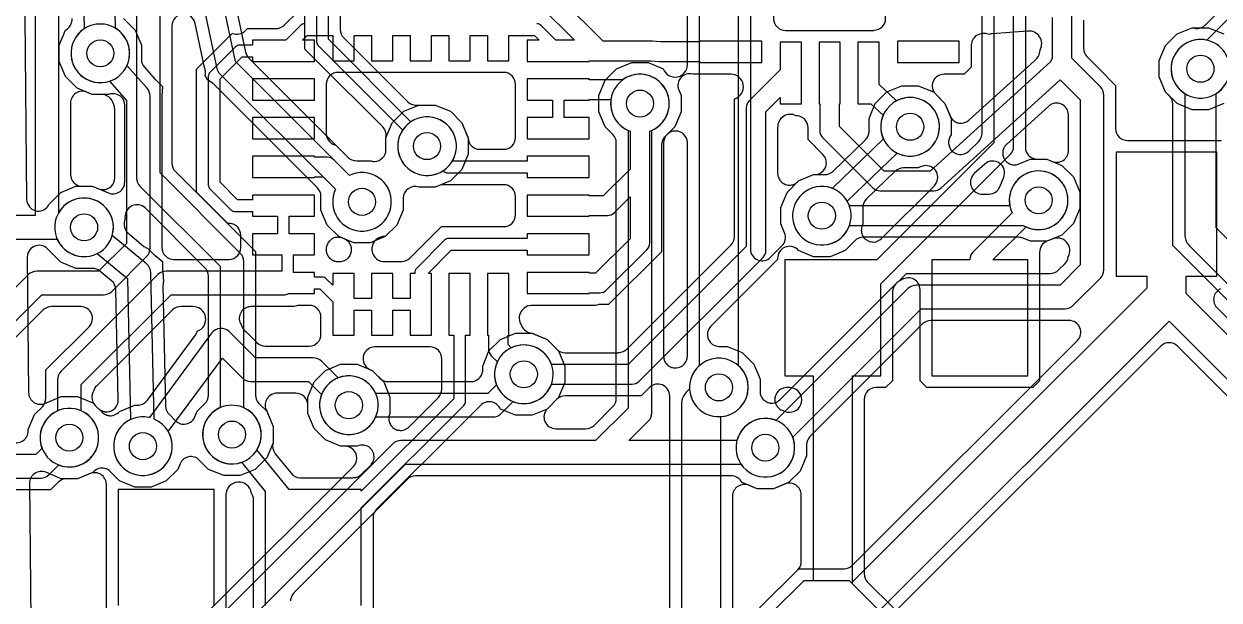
# Model space of a CAD drawing. Header units: millimetres. Extents: x 0 to 56, y 0 to 100.
# Drawn here: x 21.84 to 37.28, y 56.18 to 63.63 of the extents above; entities that cross this region are included whole.
import ezdxf

# ---------------------------------------------------------------- set-up
doc = ezdxf.new("R2010")
doc.units = ezdxf.units.MM

msp = doc.modelspace()

# ---------------------------------------------------------------- linework, layer by layer
at = {"layer": '16_copper'}
for points in [[(24.205, 56.016), (26.098, 57.909, 0.631678), (26.006, 58.169), (25.99, 58.169), (25.934, 58.169), (25.739, 58.25), (25.59, 58.399), (25.509, 58.594), (25.509, 58.806), (25.59, 59.001), (25.739, 59.15), (25.934, 59.231), (26.146, 59.231), (26.341, 59.15), (26.441, 59.049, 0.198916), (26.549, 59.005), (27.617, 59.005, 0.384459), (27.769, 59.142), (27.769, 59.157), (27.769, 59.206), (27.85, 59.401), (27.999, 59.55), (28.194, 59.631), (28.406, 59.631), (28.601, 59.55), (28.75, 59.401), (28.831, 59.206), (28.831, 58.994), (28.75, 58.799), (28.605, 58.655, 0.668184), (28.713, 58.395), (29.101, 58.395, 0.198912), (29.208, 58.439), (29.451, 58.682, 0.198912), (29.495, 58.789), (29.495, 62.091, 0.198912), (29.451, 62.199), (29.35, 62.299), (29.269, 62.494), (29.269, 62.706), (29.35, 62.901), (29.499, 63.05), (29.694, 63.131), (29.906, 63.131), (30.101, 63.05, 0.847585), (30.414, 63.105), (30.414, 68.878, 0.18025)], [(30.566, 68.71), (30.566, 59.211), (30.535, 59.18), (30.505, 59.141), (30.48, 59.098), (30.461, 59.052), (30.448, 59.004), (30.442, 58.955), (30.442, 58.905), (30.448, 58.856), (30.461, 58.808), (30.48, 58.762), (30.505, 58.719), (30.535, 58.68), (30.57, 58.645), (30.609, 58.615), (30.652, 58.59), (30.698, 58.571), (30.746, 58.558), (30.795, 58.552), (30.845, 58.552), (30.894, 58.558, 0.616556), (31.074, 59.211), (31.074, 68.511, 0.986362)], [(31.226, 68.303), (31.226, 60.72, 0.668179), (31.487, 60.612), (31.635, 60.761, 0.303355), (31.668, 60.927), (31.619, 61.044), (31.619, 61.256), (31.7, 61.451), (31.849, 61.6), (32.044, 61.681), (32.184, 61.681, 0.194277), (32.29, 61.723), (32.713, 62.131, 0.203556), (32.759, 62.241), (32.759, 62.406), (32.84, 62.601), (32.989, 62.75), (33.184, 62.831), (33.396, 62.831), (33.591, 62.75), (33.74, 62.601), (33.821, 62.406), (33.821, 62.194, 0.947138), (34.052, 61.987), (34.176, 62.111, 0.198912), (34.221, 62.219), (34.221, 64.816, 0.198912)], [(25.624, 65.829), (25.624, 63.4, 0.198912), (25.646, 63.346), (26.734, 62.259), (26.71, 62.218), (26.691, 62.172), (26.678, 62.124), (26.672, 62.075), (26.672, 62.025), (26.678, 61.976), (26.691, 61.928), (26.71, 61.882), (26.735, 61.839), (26.765, 61.8), (26.8, 61.765), (26.839, 61.735), (26.882, 61.71), (26.928, 61.691), (26.976, 61.678), (27.025, 61.672), (27.075, 61.672), (27.124, 61.678, 1), (26.976, 62.422), (26.928, 62.409, 0.063998), (26.841, 62.366), (25.776, 63.432), (25.776, 65.829, 0.996924)], [(22.577, 65.586), (22.62, 63.565), (22.619, 63.565), (22.58, 63.535), (22.545, 63.5), (22.515, 63.461), (22.49, 63.418), (22.471, 63.372), (22.458, 63.324), (22.452, 63.275), (22.452, 63.225), (22.458, 63.176), (22.471, 63.128), (22.49, 63.082), (22.515, 63.039), (22.545, 63), (22.58, 62.965), (22.619, 62.935), (22.662, 62.91), (22.708, 62.891), (22.756, 62.878), (22.805, 62.872), (22.855, 62.872), (22.904, 62.878, 0.683973), (23.026, 63.573), (22.985, 65.508)], [(34.779, 64.816), (34.779, 62.033, 0.414214), (34.932, 61.881), (35.056, 61.881), (35.251, 61.8), (35.4, 61.651), (35.481, 61.456), (35.481, 61.244), (35.4, 61.049), (35.251, 60.9), (35.056, 60.82, 0.303346), (34.962, 60.679), (34.962, 59.017), (34.873, 58.928), (33.507, 58.928), (33.418, 59.017), (33.418, 60.195, 0.592639), (33.183, 60.322), (33.172, 60.315, 0.344125), (33.062, 60.144), (33.062, 59.017), (32.973, 58.928), (32.849, 58.928, 0.414214), (32.696, 58.775), (32.696, 56.518, 0.198912), (32.741, 56.41), (33.074, 56.078)], [(23.298, 64.4), (23.298, 61.64, 0.198912), (23.342, 61.532), (24.378, 60.497), (24.378, 58.666), (24.362, 58.66), (24.319, 58.635), (24.28, 58.605), (24.245, 58.57), (24.215, 58.531), (24.19, 58.488), (24.171, 58.442), (24.158, 58.394), (24.152, 58.345), (24.152, 58.295), (24.158, 58.246), (24.171, 58.198), (24.19, 58.152), (24.215, 58.109), (24.245, 58.07), (24.28, 58.035), (24.319, 58.005), (24.362, 57.98), (24.408, 57.961), (24.456, 57.948), (24.505, 57.942), (24.555, 57.942), (24.604, 57.948, 0.733182), (24.682, 58.666), (24.682, 60.56, 0.198912), (24.638, 60.668), (23.602, 61.703), (23.602, 64.353)], [(21.85, 64.195), (21.878, 61.361, 0.157341), (21.916, 61.263), (21.927, 61.251, 0.153803), (22.009, 61.211), (22.025, 61.211), (22.04, 61.21), (22.04, 61.21, 0.250918), (22.17, 61.3), (22.319, 61.45), (22.514, 61.531), (22.726, 61.531), (22.934, 61.444, 0.534512), (23.145, 61.585), (23.145, 62.578, 0.215216), (23.094, 62.692), (23.083, 62.7, 0.234145), (22.936, 62.719), (22.724, 62.719), (22.529, 62.8), (22.38, 62.949), (22.299, 63.144), (22.299, 63.356), (22.38, 63.551, 0.298764), (22.465, 63.701)], [(24.594, 63.796), (24.707, 63.263, 0.145161), (24.748, 63.187), (26.03, 61.905, 0.198912), (26.138, 61.861), (26.317, 61.861), (26.326, 61.858), (26.338, 61.855), (26.341, 61.854), (26.344, 61.854), (26.356, 61.853), (26.369, 61.852), (26.372, 61.852, 0.405103), (26.519, 62.004), (26.519, 62.166, 0.236189), (26.477, 62.3), (25.65, 63.127), (25.65, 63.127), (25.471, 63.305), (25.471, 64.163, 0.534512)], [(25.929, 64.023), (25.929, 63.558, 0.198912), (25.973, 63.45), (26.8, 62.623, 0.232271), (26.931, 62.581), (27.156, 62.581), (27.351, 62.5), (27.5, 62.351), (27.581, 62.156), (27.581, 61.944), (27.5, 61.749), (27.351, 61.6), (27.156, 61.519), (26.943, 61.519, 0.516294), (26.741, 61.376), (26.741, 61.224), (26.66, 61.029), (26.511, 60.88), (26.316, 60.799), (26.104, 60.799), (25.909, 60.88), (25.76, 61.029), (25.679, 61.224), (25.679, 61.402, 0.198912), (25.635, 61.51), (24.294, 62.85, 0.052243), (24.27, 62.87), (24.21, 62.91), (24.207, 62.916), (24.204, 62.926, 0.04281), (24.189, 62.953), (24.185, 62.957, 0.168735), (24.177, 63.066), (24.056, 63.637, 0.900702), (23.755, 63.606), (23.755, 61.829, 0.198912), (23.799, 61.722), (24.835, 60.686), (24.835, 58.829, 0.198912), (24.879, 58.721), (24.98, 58.621), (25.061, 58.426), (25.061, 58.214), (24.98, 58.019), (24.831, 57.87), (24.636, 57.789), (24.424, 57.789), (24.229, 57.87), (24.108, 57.991, 0.534521), (23.86, 57.942), (23.83, 57.869), (23.681, 57.72), (23.486, 57.639), (23.274, 57.639), (23.079, 57.72), (22.958, 57.842, 0.272189), (22.808, 57.881), (22.797, 57.876, 0.12023), (22.731, 57.83), (22.536, 57.749), (22.324, 57.749), (22.125, 57.832, 0.537687), (21.915, 57.69), (21.954, 53.682, 0.19635)], [(24.16, 63.885), (24.336, 63.054, 0.145164), (24.37, 62.99), (25.868, 61.492), (25.851, 61.452), (25.838, 61.404), (25.832, 61.355), (25.832, 61.305), (25.838, 61.256), (25.851, 61.208), (25.87, 61.162), (25.895, 61.119), (25.925, 61.08), (25.96, 61.045), (25.999, 61.015), (26.042, 60.99), (26.088, 60.971), (26.136, 60.958), (26.185, 60.952), (26.235, 60.952), (26.284, 60.958, 1), (26.136, 61.702), (26.088, 61.689), (26.048, 61.672), (24.576, 63.143), (24.408, 63.938, 0.95457)], [(39.43, 58.017), (36.937, 60.51), (36.937, 60.51), (36.684, 60.763), (36.684, 62.592, 0.198912), (36.64, 62.7), (36.59, 62.749), (36.509, 62.944), (36.509, 63.156), (36.59, 63.351), (36.739, 63.5), (36.934, 63.581), (37.146, 63.581), (37.341, 63.5)], [(39.974, 58.264), (37.243, 60.994), (37.243, 62.731, 0.947182), (36.872, 63.39), (36.829, 63.365, 0.541741), (36.837, 62.731), (36.837, 60.91, 0.198912), (36.896, 60.766), (39.627, 58.036)], [(24.662, 55.827), (26.773, 57.938), (31.106, 57.938), (31.135, 57.9, 1), (31.705, 58.4), (31.67, 58.435, 0.560659), (31.053, 58.242), (29.658, 58.242), (29.908, 58.492, 0.198912), (29.952, 58.6), (29.952, 62.254, 0.957229), (29.678, 62.959), (29.632, 62.94, 0.637026), (29.648, 62.254), (29.648, 58.663), (29.227, 58.242), (26.71, 58.242, 0.198912), (26.602, 58.198), (24.402, 55.998, 0.198912)], [(31.346, 56.078), (31.839, 56.57, 0.198912), (31.884, 56.678), (31.884, 57.54, 0.534512), (31.673, 57.68), (31.526, 57.619), (31.314, 57.619), (31.119, 57.7, 0.294042), (30.971, 57.785), (26.899, 57.785, 0.198912), (26.792, 57.741), (25.332, 56.28, 0.159304), (25.288, 56.183), (25.287, 56.169, 0.15633)]]:
    msp.add_lwpolyline(points, format="xyb", dxfattribs=at)
for points in [[(32.921, 55.425), (32.921, 56.015), (32.544, 56.392), (32.544, 59.08), (32.91, 59.08), (32.91, 60.27), (34.59, 61.95, 0.198912), (34.627, 62.04), (34.627, 64.993, 0.992651), (34.378, 65.709), (34.332, 65.69, 0.662859), (34.373, 64.993), (34.373, 62.093), (32.86, 60.58), (31.67, 60.58), (31.67, 59.08), (32.036, 59.08), (32.036, 56.431), (31.915, 56.431), (31.499, 56.015), (31.499, 55.425), (31.915, 55.009), (32.505, 55.009)], [(32.224, 60.778, 0.513938), (32.477, 61.339), (33.121, 61.961, 0.938171), (33.501, 62.615), (33.458, 62.64, 0.704224), (32.945, 62.144), (32.283, 61.504), (32.272, 61.509), (32.224, 61.522), (32.175, 61.528), (32.125, 61.528), (32.076, 61.522), (32.028, 61.509), (31.982, 61.49), (31.939, 61.465), (31.9, 61.435), (31.865, 61.4), (31.835, 61.361), (31.81, 61.318), (31.791, 61.272), (31.778, 61.224), (31.772, 61.175), (31.772, 61.125), (31.778, 61.076), (31.791, 61.028), (31.81, 60.982), (31.835, 60.939), (31.865, 60.9), (31.9, 60.865), (31.939, 60.835), (31.982, 60.81), (32.028, 60.791), (32.076, 60.778), (32.125, 60.772), (32.175, 60.772)], [(30.267, 59.181, 0.403416), (30.414, 59.337), (30.414, 62.095, 0.987277), (30.105, 62.091), (30.105, 59.333), (30.105, 59.331), (30.105, 59.329), (30.107, 59.316), (30.108, 59.302), (30.108, 59.301), (30.109, 59.299), (30.113, 59.286), (30.117, 59.273), (30.118, 59.271), (30.119, 59.269), (30.126, 59.258), (30.132, 59.246), (30.133, 59.245), (30.134, 59.243), (30.143, 59.233), (30.152, 59.223), (30.154, 59.221), (30.155, 59.22), (30.166, 59.212), (30.177, 59.204), (30.178, 59.203), (30.18, 59.202), (30.192, 59.196), (30.204, 59.19), (30.206, 59.19), (30.208, 59.189), (30.221, 59.186), (30.234, 59.182), (30.236, 59.182), (30.238, 59.182), (30.251, 59.182), (30.265, 59.181)], [(32.822, 60.81, 0.181115), (32.919, 60.854), (33.603, 61.538, 0.736244), (33.467, 61.795), (33.453, 61.792, 0.088048), (33.396, 61.769), (33.204, 61.769, 0.194277), (33.098, 61.727), (32.727, 61.369, 0.203556), (32.681, 61.259), (32.681, 61.044), (32.671, 61.02), (32.67, 61.019), (32.67, 61.019), (32.666, 61.005), (32.662, 60.991), (32.662, 60.99), (32.661, 60.989), (32.66, 60.975), (32.659, 60.96), (32.659, 60.959), (32.659, 60.958), (32.661, 60.944), (32.663, 60.93), (32.663, 60.929), (32.663, 60.928), (32.668, 60.914), (32.672, 60.9), (32.673, 60.899), (32.673, 60.899), (32.68, 60.886), (32.687, 60.874), (32.688, 60.873), (32.689, 60.872), (32.698, 60.861), (32.708, 60.85), (32.709, 60.85), (32.709, 60.849), (32.721, 60.841), (32.732, 60.832), (32.733, 60.831), (32.734, 60.831), (32.747, 60.825), (32.76, 60.819), (32.761, 60.818), (32.762, 60.818), (32.776, 60.815), (32.79, 60.811), (32.791, 60.811), (32.792, 60.811), (32.806, 60.811), (32.821, 60.81)], [(34.81, 60.58), (34.36, 60.58), (34.788, 61.008, 0.992652), (35.118, 61.69), (35.072, 61.709, 0.662856), (34.608, 61.188), (34.1, 60.68, 0.219417), (34.063, 60.58), (33.57, 60.58), (33.57, 59.08), (34.81, 59.08)], [(23.454, 57.798, 0.741755), (23.525, 58.519), (23.482, 60.413, 0.217099), (23.427, 60.527), (22.984, 60.896, 0.975995), (22.261, 61.122), (22.248, 61.074, 0.623691), (22.789, 60.661), (23.179, 60.337), (23.22, 58.513), (23.212, 58.51), (23.169, 58.485), (23.13, 58.455), (23.095, 58.42), (23.065, 58.381), (23.04, 58.338), (23.021, 58.292), (23.008, 58.244), (23.002, 58.195), (23.002, 58.145), (23.008, 58.096), (23.021, 58.048), (23.04, 58.002), (23.065, 57.959), (23.095, 57.92), (23.13, 57.885), (23.169, 57.855), (23.212, 57.83), (23.258, 57.811), (23.306, 57.798), (23.355, 57.792), (23.405, 57.792)], [(23.916, 58.455, 0.291447), (24.05, 58.548), (24.08, 58.621), (24.181, 58.721, 0.198912), (24.225, 58.829), (24.225, 60.371, 0.198912), (24.181, 60.478), (23.408, 61.251, 0.662948), (23.148, 61.13), (23.151, 61.116, 0.367557), (23.206, 60.91), (23.393, 60.754, 0.078387), (23.438, 60.729), (23.529, 60.641, 0.017444), (23.537, 60.634), (23.632, 60.556), (23.634, 60.433, 0.017438), (23.635, 60.422), (23.647, 60.297, 0.085397), (23.639, 60.246), (23.673, 58.687, 0.193116), (23.718, 58.582), (23.802, 58.499), (23.804, 58.497), (23.806, 58.495), (23.816, 58.487), (23.826, 58.479), (23.828, 58.478), (23.83, 58.476), (23.842, 58.471), (23.853, 58.465), (23.856, 58.464), (23.858, 58.463), (23.87, 58.46), (23.882, 58.456), (23.885, 58.456), (23.888, 58.456), (23.901, 58.455), (23.913, 58.454)], [(22.917, 58.615, 0.40653), (23.062, 58.77), (23.03, 60.195, 0.217099), (22.975, 60.309), (22.824, 60.434, 0.175097), (22.727, 60.469), (22.514, 60.469), (22.319, 60.55), (22.165, 60.705, 0.708741), (21.886, 60.619), (21.903, 58.863, 0.531346), (22.114, 58.723), (22.324, 58.811), (22.536, 58.811), (22.731, 58.73), (22.802, 58.659), (22.804, 58.656), (22.807, 58.654), (22.816, 58.647), (22.825, 58.639), (22.829, 58.638), (22.832, 58.635), (22.842, 58.63), (22.853, 58.625), (22.856, 58.624), (22.86, 58.622), (22.871, 58.62), (22.882, 58.617), (22.886, 58.616), (22.89, 58.615), (22.901, 58.615), (22.913, 58.614)], [(26.114, 58.328, 0.244665), (26.386, 58.548), (27.9, 58.548, 0.198912), (28.008, 58.592), (28.163, 58.747, 0.957233), (28.468, 59.44), (28.422, 59.459, 0.637025), (27.947, 58.963), (27.837, 58.852), (26.386, 58.852), (26.38, 58.868), (26.355, 58.911), (26.325, 58.95), (26.29, 58.985), (26.251, 59.015), (26.208, 59.04), (26.162, 59.059), (26.114, 59.072), (26.065, 59.078), (26.015, 59.078), (25.966, 59.072), (25.918, 59.059), (25.872, 59.04), (25.829, 59.015), (25.79, 58.985), (25.755, 58.95), (25.725, 58.911), (25.7, 58.868), (25.681, 58.822), (25.668, 58.774), (25.662, 58.725), (25.662, 58.675), (25.668, 58.626), (25.681, 58.578), (25.7, 58.532), (25.725, 58.489), (25.755, 58.45), (25.79, 58.415), (25.829, 58.385), (25.872, 58.36), (25.918, 58.341), (25.966, 58.328), (26.015, 58.322), (26.065, 58.322)], [(31.736, 58.608, 0.985874), (31.731, 58.928), (31.695, 58.928, 0.160746), (31.596, 58.89), (31.585, 58.88, 0.317052), (31.559, 58.706), (31.567, 58.694, 0.067243), (31.597, 58.658), (31.609, 58.65), (31.621, 58.642), (31.622, 58.642), (31.623, 58.641), (31.637, 58.634), (31.673, 58.62), (31.676, 58.619), (31.678, 58.617), (31.69, 58.614), (31.702, 58.611), (31.705, 58.61), (31.708, 58.61), (31.721, 58.609), (31.733, 58.608)]]:
    msp.add_lwpolyline(points, format="xyb", close=True, dxfattribs=at)
msp.add_lwpolyline([(22.504, 57.908), (22.552, 57.921), (22.598, 57.94), (22.641, 57.965), (22.68, 57.995), (22.715, 58.03), (22.745, 58.069), (22.77, 58.112), (22.789, 58.158), (22.802, 58.206), (22.808, 58.255), (22.808, 58.305), (22.802, 58.354), (22.789, 58.402), (22.77, 58.448), (22.745, 58.491), (22.715, 58.53), (22.68, 58.565), (22.641, 58.595), (22.598, 58.62), (22.552, 58.639), (22.504, 58.652), (22.455, 58.658), (22.405, 58.658), (22.356, 58.652), (22.308, 58.639), (22.262, 58.62), (22.219, 58.595), (22.18, 58.565), (22.145, 58.53), (22.115, 58.491), (22.09, 58.448), (22.071, 58.402), (22.058, 58.354), (22.052, 58.305), (22.052, 58.255), (22.058, 58.206), (22.071, 58.158), (22.09, 58.112), (22.115, 58.069), (22.145, 58.03), (22.18, 57.995), (22.219, 57.965), (22.262, 57.94), (22.308, 57.921), (22.356, 57.908), (22.405, 57.902), (22.455, 57.902)], close=True, dxfattribs=at)
at = {"layer": '1_copper'}
for points in [[(22.28, 60.832, 1), (22.96, 61.168), (22.935, 61.211, 0.555854), (22.292, 61.189), (22.292, 68.68, 0.384459), (22.156, 68.832), (22.14, 68.832), (22.123, 68.832), (21.843, 69.113, 0.957233), (21.15, 69.418), (21.131, 69.372, 0.637025), (21.627, 68.897), (21.952, 68.572, 0.07256), (21.988, 68.546), (21.988, 61.152), (20.54, 61.152, 0.152551), (20.453, 61.125), (19.178, 60.242, 0.980987), (18.769, 59.605), (18.812, 59.58, 0.620194), (19.352, 59.992), (20.588, 60.848), (22.274, 60.848)], [(32.824, 63.548, 0.406906), (32.973, 63.7), (32.973, 64.364, 0.414214), (32.82, 64.516), (32.688, 64.516, 0.198912), (32.581, 64.471), (32.125, 64.016), (31.68, 64.016, 0.414214), (31.527, 63.864), (31.527, 63.7, 0.414214), (31.68, 63.547), (32.82, 63.547)], [(33.952, 62.347, 0.178196), (34.049, 62.386), (34.895, 63.155, 0.240236), (34.968, 63.288), (34.969, 63.294, 0.610041), (34.807, 63.537), (34.351, 63.503, 0.047248), (34.32, 63.498), (34.307, 63.493, 0.557847), (34.077, 63.338), (34.077, 63.069), (33.988, 62.98), (33.728, 62.98, 0.668184), (33.62, 62.72), (33.74, 62.601), (33.806, 62.441), (33.813, 62.428), (33.82, 62.415), (33.82, 62.414), (33.821, 62.413), (33.83, 62.402), (33.839, 62.391), (33.84, 62.39), (33.84, 62.39), (33.852, 62.381), (33.863, 62.371), (33.864, 62.371), (33.865, 62.371), (33.878, 62.364), (33.891, 62.357), (33.891, 62.357), (33.892, 62.357), (33.906, 62.353), (33.92, 62.349), (33.921, 62.349), (33.922, 62.349), (33.937, 62.348), (33.951, 62.347)], [(28.374, 58.728, 0.264001), (28.657, 58.973), (29.7, 58.973, 0.198912), (29.79, 59.01), (31.39, 60.61, 0.198912), (31.427, 60.7), (31.427, 62.492), (31.613, 62.678), (31.613, 62.595), (31.888, 62.595), (31.888, 63.395), (31.613, 63.395), (31.613, 63.037), (31.21, 62.635, 0.198912), (31.173, 62.545), (31.173, 60.753), (29.647, 59.227), (28.657, 59.227, 0.444234), (28.138, 59.442), (28.097, 59.483), (28.097, 59.605), (28.108, 59.605), (28.108, 60.405), (27.832, 60.405), (27.832, 59.605), (27.843, 59.605), (27.843, 59.43, 0.198912), (27.88, 59.34), (27.958, 59.262), (27.941, 59.222), (27.928, 59.174), (27.922, 59.125), (27.922, 59.075), (27.928, 59.026), (27.941, 58.978), (27.96, 58.932), (27.985, 58.889), (28.015, 58.85), (28.05, 58.815), (28.089, 58.785), (28.132, 58.76), (28.178, 58.741), (28.226, 58.728), (28.275, 58.722), (28.325, 58.722)], [(33.364, 61.928, 1), (33.216, 62.672), (33.168, 62.659, 0.038632), (33.115, 62.635), (32.888, 62.846), (32.888, 63.395), (32.613, 63.395), (32.613, 62.595), (32.784, 62.595), (32.942, 62.449), (32.931, 62.422), (32.918, 62.374), (32.912, 62.325), (32.912, 62.275), (32.918, 62.226), (32.931, 62.178), (32.95, 62.132), (32.975, 62.089), (33.005, 62.05), (33.04, 62.015), (33.079, 61.985), (33.122, 61.96), (33.168, 61.941), (33.216, 61.928), (33.265, 61.922), (33.315, 61.922)], [(26.372, 61.852, 0.405103), (26.519, 62.004), (26.519, 62.156), (26.6, 62.351), (26.749, 62.5), (26.944, 62.581), (27.156, 62.581), (27.351, 62.5), (27.5, 62.351), (27.581, 62.155, 0.402512), (27.733, 62.009), (28.04, 62.009, 0.414214), (28.193, 62.161), (28.193, 62.85, 0.414214), (28.04, 63.003), (25.9, 63.003, 0.414214), (25.747, 62.85), (25.747, 62.212, 0.23852), (25.81, 62.09), (25.819, 62.082, 0.083358), (25.873, 62.062), (26.03, 61.905, 0.198912), (26.138, 61.861), (26.317, 61.861), (26.326, 61.858), (26.338, 61.855), (26.341, 61.854), (26.344, 61.854), (26.356, 61.853), (26.369, 61.852)], [(29.527, 59.38, 0.189183), (29.629, 59.424), (30.976, 60.771, 0.198912), (31.021, 60.879), (31.021, 62.661, 0.867651), (30.972, 62.98), (30.483, 62.98, 0.626498), (30.301, 62.776), (30.331, 62.706), (30.331, 62.494), (30.25, 62.299), (30.124, 62.174, 0.198912), (30.079, 62.066), (30.079, 60.684), (29.396, 60.001), (29.282, 60.001, 0.086127), (29.228, 59.99), (28.412, 59.99, 0.611879), (28.269, 59.734), (28.272, 59.723, 0.259605), (28.405, 59.631), (28.601, 59.55), (28.726, 59.424, 0.198916), (28.834, 59.379), (29.521, 59.379)], [(29.968, 62.26, 1), (29.632, 62.94), (29.589, 62.915), (29.579, 62.907), (29.145, 62.907), (29.145, 62.918), (28.345, 62.918), (28.345, 62.643), (28.669, 62.643), (28.669, 62.418), (28.345, 62.418), (28.345, 62.143), (29.145, 62.143), (29.145, 62.418), (28.821, 62.418), (28.821, 62.643), (29.145, 62.643), (29.145, 62.653), (29.426, 62.653, 0.356381), (29.673, 62.243), (29.673, 61.753), (29.327, 61.407), (29.145, 61.407), (29.145, 61.418), (28.345, 61.418), (28.345, 61.143), (29.145, 61.143), (29.145, 61.153), (29.38, 61.153, 0.198912), (29.47, 61.19), (29.673, 61.393), (29.673, 60.853), (29.227, 60.407), (29.145, 60.407), (29.145, 60.418), (28.345, 60.418), (28.345, 60.143), (29.145, 60.143), (29.145, 60.153), (29.28, 60.153, 0.198912), (29.37, 60.19), (29.89, 60.71, 0.198912), (29.927, 60.8), (29.927, 62.243)], [(22.868, 61.487, 0.405103), (23.015, 61.639), (23.015, 62.526, 0.101646), (23.003, 62.586), (23.002, 62.587, 0.381272), (22.826, 62.719), (22.724, 62.719), (22.656, 62.748, 0.534512), (22.445, 62.607), (22.445, 61.683, 0.414214), (22.597, 61.531), (22.726, 61.531), (22.804, 61.498), (22.807, 61.497), (22.81, 61.496), (22.822, 61.493), (22.834, 61.489), (22.837, 61.489), (22.84, 61.488), (22.852, 61.487), (22.865, 61.486)], [(34.647, 61.808, 0.084015), (34.696, 61.819), (34.844, 61.881), (35.056, 61.881), (35.124, 61.852, 0.534521), (35.335, 61.993), (35.335, 62.455, 0.651109), (35.08, 62.568), (34.535, 62.073), (34.532, 62.069), (34.529, 62.066), (34.522, 62.058), (34.515, 62.05), (34.512, 62.046), (34.51, 62.042), (34.505, 62.033), (34.499, 62.023), (34.498, 62.019), (34.496, 62.015), (34.493, 62.004), (34.489, 61.994), (34.489, 61.989), (34.488, 61.985), (34.487, 61.974), (34.486, 61.963), (34.486, 61.959), (34.486, 61.954), (34.487, 61.944), (34.488, 61.933), (34.489, 61.928), (34.49, 61.924), (34.494, 61.914), (34.497, 61.903), (34.499, 61.899), (34.5, 61.895), (34.506, 61.885), (34.511, 61.876), (34.514, 61.872), (34.516, 61.868), (34.524, 61.86), (34.53, 61.852), (34.534, 61.849), (34.537, 61.846), (34.546, 61.839), (34.554, 61.833), (34.558, 61.83), (34.562, 61.828), (34.572, 61.823), (34.582, 61.818), (34.586, 61.817), (34.59, 61.815), (34.601, 61.813), (34.611, 61.81), (34.616, 61.81), (34.62, 61.809), (34.631, 61.808), (34.642, 61.808)], [(29.145, 61.918), (28.345, 61.918), (28.345, 61.856), (27.375, 61.856), (27.39, 61.882, 1), (26.71, 62.218), (26.691, 62.172, 0.668177), (27.218, 61.71), (27.259, 61.734, 0.235481), (27.32, 61.704), (28.345, 61.704), (28.345, 61.643), (29.145, 61.643)], [(31.741, 61.546, 0.05384), (31.774, 61.551), (31.786, 61.556, 0.1147), (31.849, 61.6), (32.044, 61.681, 0.13384), (32.132, 61.701), (32.143, 61.708, 0.467244), (32.164, 61.941), (31.971, 62.134), (31.971, 62.29, 0.384459), (31.834, 62.442), (31.818, 62.443, 0.574741), (31.579, 62.29), (31.579, 61.698), (31.58, 61.696), (31.579, 61.694), (31.581, 61.68), (31.583, 61.667), (31.583, 61.665), (31.583, 61.663), (31.588, 61.651), (31.592, 61.638), (31.593, 61.636), (31.593, 61.634), (31.6, 61.622), (31.607, 61.611), (31.608, 61.609), (31.609, 61.608), (31.618, 61.598), (31.627, 61.587), (31.628, 61.586), (31.63, 61.585), (31.64, 61.577), (31.651, 61.568), (31.653, 61.568), (31.654, 61.566), (31.667, 61.561), (31.679, 61.555), (31.681, 61.554), (31.682, 61.554), (31.696, 61.55), (31.709, 61.547), (31.711, 61.547), (31.712, 61.547), (31.726, 61.546), (31.739, 61.545)], [(26.284, 60.958, 1), (26.136, 61.702), (26.088, 61.689), (26.048, 61.672), (25.85, 61.87, 0.198912), (25.76, 61.907), (25.595, 61.907), (25.595, 61.918), (24.795, 61.918), (24.795, 61.643), (25.595, 61.643), (25.595, 61.653), (25.707, 61.653), (25.868, 61.492), (25.851, 61.452), (25.838, 61.404), (25.832, 61.355), (25.832, 61.305), (25.838, 61.256), (25.851, 61.208), (25.87, 61.162), (25.895, 61.119), (25.925, 61.08), (25.96, 61.045), (25.999, 61.015), (26.042, 60.99), (26.088, 60.971), (26.136, 60.958), (26.185, 60.952), (26.235, 60.952)], [(34.311, 61.43, 0.294838), (34.448, 61.523), (34.499, 61.647, 0.800961), (34.255, 61.818), (34.119, 61.695, 0.64845), (34.206, 61.43), (34.222, 61.429), (34.307, 61.429)], [(32.224, 60.778, 0.264001), (32.507, 61.023), (34.75, 61.023, 0.056894), (34.782, 61.01), (34.828, 60.991, 1), (35.072, 61.709), (35.024, 61.722, 0.533707), (34.578, 61.277), (32.507, 61.277), (32.49, 61.318), (32.465, 61.361), (32.435, 61.4), (32.4, 61.435), (32.361, 61.465), (32.318, 61.49), (32.272, 61.509), (32.224, 61.522), (32.175, 61.528), (32.125, 61.528), (32.076, 61.522), (32.028, 61.509), (31.982, 61.49), (31.939, 61.465), (31.9, 61.435), (31.865, 61.4), (31.835, 61.361), (31.81, 61.318), (31.791, 61.272), (31.778, 61.224), (31.772, 61.175), (31.772, 61.125), (31.778, 61.076), (31.791, 61.028), (31.81, 60.982), (31.835, 60.939), (31.865, 60.9), (31.9, 60.865), (31.939, 60.835), (31.982, 60.81), (32.028, 60.791), (32.076, 60.778), (32.125, 60.772), (32.175, 60.772)], [(26.727, 60.558, 0.189183), (26.829, 60.602), (27.235, 61.009), (28.04, 61.009, 0.414214), (28.193, 61.161), (28.193, 61.399, 0.414214), (28.04, 61.551), (27.263, 61.551, 0.072646), (27.22, 61.545), (27.205, 61.54), (27.156, 61.519), (26.943, 61.519, 0.516294), (26.741, 61.376), (26.741, 61.224), (26.66, 61.029), (26.511, 60.88, 0.987154), (26.482, 60.558), (26.497, 60.557), (26.721, 60.557)], [(31.513, 58.728, 0.182726), (31.611, 58.772), (33.021, 60.182), (33.244, 60.405), (35.101, 60.405, 0.198912), (35.208, 60.449), (35.291, 60.532, 0.153129), (35.333, 60.612), (35.333, 60.618, 0.720615), (35.124, 60.848), (35.056, 60.819), (34.844, 60.819), (34.749, 60.859, 0.098492), (34.691, 60.871), (32.684, 60.871, 0.198912), (32.576, 60.826), (32.451, 60.7), (32.256, 60.619), (32.044, 60.619), (31.849, 60.7, 0.664123), (31.58, 60.618), (31.579, 60.602), (31.579, 60.584), (30.716, 59.721, 0.668179), (30.824, 59.461), (30.926, 59.461), (31.121, 59.38), (31.27, 59.231), (31.351, 59.036), (31.351, 58.88), (31.351, 58.878), (31.351, 58.876), (31.352, 58.862), (31.354, 58.849), (31.354, 58.847), (31.355, 58.845), (31.359, 58.832), (31.363, 58.819), (31.364, 58.818), (31.364, 58.816), (31.371, 58.804), (31.378, 58.793), (31.379, 58.791), (31.38, 58.789), (31.389, 58.779), (31.398, 58.769), (31.399, 58.768), (31.401, 58.767), (31.412, 58.759), (31.422, 58.75), (31.424, 58.749), (31.426, 58.748), (31.438, 58.743), (31.45, 58.737), (31.452, 58.736), (31.454, 58.735), (31.467, 58.732), (31.48, 58.729), (31.482, 58.729), (31.484, 58.728), (31.497, 58.728), (31.511, 58.727)], [(21.751, 58.215, 0.286005), (21.885, 58.304), (21.89, 58.314, 0.105902), (21.899, 58.386), (21.98, 58.581), (22.081, 58.681, 0.198912), (22.125, 58.789), (22.125, 59.156), (22.684, 59.715, 0.668179), (22.576, 59.975), (22.199, 59.975, 0.198912), (22.092, 59.931), (20.916, 58.755), (20.725, 58.755, 0.414214), (20.572, 58.603), (20.572, 58.367, 0.414214), (20.725, 58.215), (21.747, 58.215)], [(22.968, 58.564, 0.056962), (23.002, 58.569), (23.013, 58.574, 0.12023), (23.079, 58.62), (23.274, 58.701, 0.083762), (23.333, 58.702), (23.346, 58.704, 0.185309), (23.438, 58.763), (24.055, 59.6), (24.058, 59.605, 0.071369), (24.079, 59.65), (24.081, 59.656, 0.852639), (24.026, 59.975), (23.869, 59.975, 0.198912), (23.762, 59.931), (22.779, 58.948, 0.101647), (22.746, 58.897), (22.744, 58.892, 0.367649), (22.779, 58.681), (22.852, 58.608), (22.855, 58.606), (22.858, 58.603), (22.867, 58.596), (22.876, 58.589), (22.88, 58.587), (22.883, 58.585), (22.893, 58.58), (22.903, 58.574), (22.907, 58.573), (22.911, 58.572), (22.922, 58.569), (22.933, 58.566), (22.937, 58.566), (22.941, 58.565), (22.952, 58.564), (22.964, 58.564)], [(25.532, 59.465, 0.406906), (25.68, 59.617), (25.68, 59.838, 0.414214), (25.528, 59.99), (25.399, 59.99, 0.101493), (25.335, 59.975), (24.777, 59.975, 0.55476), (24.64, 59.756), (24.647, 59.744, 0.18012), (24.712, 59.649), (24.852, 59.509, 0.198909), (24.959, 59.465), (25.528, 59.465)], [(23.454, 57.798, 0.512763), (23.708, 58.358), (24.408, 59.307), (24.662, 59.052, 0.198912), (24.77, 59.008), (25.517, 59.008), (25.687, 58.837, 0.957233), (26.38, 58.532), (26.399, 58.578, 0.637025), (25.903, 59.053), (25.688, 59.268, 0.198912), (25.58, 59.312), (24.833, 59.312), (24.498, 59.648, 0.458899), (24.267, 59.63), (23.463, 58.539), (23.454, 58.542), (23.405, 58.548), (23.355, 58.548), (23.306, 58.542), (23.258, 58.529), (23.212, 58.51), (23.169, 58.485), (23.13, 58.455), (23.095, 58.42), (23.065, 58.381), (23.04, 58.338), (23.021, 58.292), (23.008, 58.244), (23.002, 58.195), (23.002, 58.145), (23.008, 58.096), (23.021, 58.048), (23.04, 58.002), (23.065, 57.959), (23.095, 57.92), (23.13, 57.885), (23.169, 57.855), (23.212, 57.83), (23.258, 57.811), (23.306, 57.798), (23.355, 57.792), (23.405, 57.792)], [(26.718, 58.374, 0.127275), (26.79, 58.399), (26.802, 58.407, 0.024596), (26.815, 58.418), (27.197, 58.8, 0.198912), (27.241, 58.908), (27.241, 59.3, 0.414214), (27.089, 59.453), (26.376, 59.453, 0.695638), (26.276, 59.185), (26.277, 59.184, 0.104626), (26.341, 59.15), (26.49, 59.001), (26.571, 58.806), (26.571, 58.594, 0.131379), (26.557, 58.508), (26.558, 58.493), (26.559, 58.493), (26.559, 58.492), (26.563, 58.478), (26.568, 58.464), (26.568, 58.463), (26.569, 58.462), (26.576, 58.45), (26.583, 58.437), (26.584, 58.437), (26.584, 58.436), (26.594, 58.425), (26.604, 58.414), (26.604, 58.414), (26.605, 58.413), (26.617, 58.404), (26.628, 58.396), (26.629, 58.395), (26.63, 58.395), (26.643, 58.389), (26.656, 58.382), (26.657, 58.382), (26.658, 58.382), (26.672, 58.379), (26.686, 58.375), (26.687, 58.375), (26.688, 58.375), (26.702, 58.374), (26.717, 58.374)], [(28.519, 44.768, 0.179039), (28.68, 44.84), (30.77, 46.93, 0.198912), (30.844, 47.11), (30.844, 58.552, 0.937578), (30.845, 59.308), (30.795, 59.308, 0.376375), (30.442, 58.955), (30.442, 58.911, 0.244322), (30.336, 58.7), (30.336, 47.215), (28.395, 45.274), (23.055, 45.274), (21.144, 47.185), (21.144, 48.371, 0.95208), (19.636, 48.371), (19.636, 46.789, 0.794834), (21.083, 46.528), (22.77, 44.84, 0.198912), (22.95, 44.766), (28.5, 44.766)], [(26.102, 57.763, 0.189183), (26.204, 57.807), (26.322, 57.925, 0.023284), (26.332, 57.938), (26.341, 57.949, 0.524231), (26.247, 58.181), (26.233, 58.184, 0.132818), (26.146, 58.169), (25.934, 58.169), (25.739, 58.25), (25.59, 58.399), (25.509, 58.594), (25.509, 58.703, 0.414214), (25.357, 58.855), (25.111, 58.855, 0.534512), (24.97, 58.644), (25.061, 58.426), (25.061, 58.21, 0.243036), (25.088, 58.073), (25.294, 57.819, 0.226606), (25.412, 57.762), (26.096, 57.762)]]:
    msp.add_lwpolyline(points, format="xyb", close=True, dxfattribs=at)
for points in [[(37.341, 62.6), (37.146, 62.519), (36.934, 62.519), (36.739, 62.6), (36.59, 62.749), (36.509, 62.944), (36.509, 63.156), (36.59, 63.351), (36.739, 63.5), (36.934, 63.581, 0.313898), (37.112, 63.625), (39.03, 65.543, 0.198912)], [(39.227, 65.524), (37.122, 63.42), (37.114, 63.422), (37.065, 63.428), (37.015, 63.428), (36.966, 63.422), (36.918, 63.409), (36.872, 63.39), (36.829, 63.365), (36.79, 63.335), (36.755, 63.3), (36.725, 63.261), (36.7, 63.218), (36.681, 63.172), (36.668, 63.124), (36.662, 63.075), (36.662, 63.025), (36.668, 62.976), (36.681, 62.928), (36.7, 62.882), (36.725, 62.839), (36.755, 62.8), (36.79, 62.765), (36.829, 62.735), (36.872, 62.71), (36.918, 62.691), (36.966, 62.678), (37.015, 62.672), (37.065, 62.672), (37.114, 62.678, 0.420797), (37.41, 63.132)], [(20.42, 57.758), (22.06, 57.758, 0.198912), (22.168, 57.802), (22.293, 57.927, 0.978293), (22.582, 58.626), (22.582, 58.967), (23.743, 60.128), (25.195, 60.128, 0.110378), (25.26, 60.143), (25.595, 60.143), (25.595, 60.204), (25.663, 60.204), (25.832, 60.035), (25.832, 59.605), (26.108, 59.605), (26.108, 59.929), (26.332, 59.929), (26.332, 59.605), (26.608, 59.605), (26.608, 59.929), (26.832, 59.929), (26.832, 59.605), (27.108, 59.605), (27.108, 60.405), (27.063, 60.405), (27.362, 60.704), (28.345, 60.704), (28.345, 60.643), (29.145, 60.643), (29.145, 60.918), (28.345, 60.918), (28.345, 60.856), (27.33, 60.856, 0.198912), (27.276, 60.834), (26.916, 60.474, 0.24996), (26.894, 60.405), (26.832, 60.405), (26.832, 60.081), (26.608, 60.081), (26.608, 60.405), (26.332, 60.405), (26.332, 60.081), (26.108, 60.081), (26.108, 60.405), (25.832, 60.405), (25.832, 60.25), (25.749, 60.334, 0.198912), (25.695, 60.356), (25.595, 60.356), (25.595, 60.418), (25.326, 60.418), (25.326, 60.643), (25.595, 60.643), (25.595, 60.918), (25.271, 60.918), (25.271, 61.143), (25.595, 61.143), (25.595, 61.418), (24.795, 61.418), (24.795, 61.356), (24.602, 61.356), (24.376, 61.582), (24.376, 62.918), (24.662, 63.204), (24.795, 63.204), (24.795, 63.143), (25.595, 63.143), (25.595, 63.418), (25.44, 63.418), (25.502, 63.479), (25.832, 63.479), (25.832, 63.155), (26.108, 63.155), (26.108, 63.479), (26.332, 63.479), (26.332, 63.155), (26.608, 63.155), (26.608, 63.479), (26.832, 63.479), (26.832, 63.155), (27.108, 63.155), (27.108, 63.479), (27.332, 63.479), (27.332, 63.155), (27.608, 63.155), (27.608, 63.479), (27.832, 63.479), (27.832, 63.155), (28.108, 63.155), (28.108, 63.479), (28.438, 63.479), (28.5, 63.418), (28.345, 63.418), (28.345, 63.143), (29.145, 63.143), (29.145, 63.153), (29.944, 63.153), (30.048, 63.144, 0.022667), (30.06, 63.143), (30.575, 63.143), (30.575, 63.133), (31.375, 63.133), (31.375, 63.408), (30.575, 63.408), (30.575, 63.397), (30.066, 63.397), (29.961, 63.406, 0.022667), (29.95, 63.407), (29.323, 63.407), (28.242, 64.488, 0.992652)], [(28.062, 64.308), (28.953, 63.418), (28.715, 63.418), (28.524, 63.609, 0.198912), (28.47, 63.631)], [(23.131, 63.7), (23.28, 63.551), (23.361, 63.356), (23.361, 63.171, 0.183974), (23.399, 63.069), (23.539, 62.913, 0.014414), (23.545, 62.906), (23.632, 62.819), (23.625, 62.696, 0.014409), (23.625, 62.687), (23.625, 60.737, 0.414214), (23.777, 60.585), (24.49, 60.585), (24.494, 60.585, 0.406906), (24.643, 60.737), (24.643, 60.899, 0.384459), (24.506, 61.051), (24.49, 61.051), (24.475, 61.051), (24.071, 61.455), (24.071, 63.045), (24.357, 63.33), (24.357, 63.33), (24.526, 63.499, 0.001758), (24.527, 63.501), (24.534, 63.509, 0.290953), (24.704, 63.543), (24.715, 63.553), (24.732, 63.57), (25.098, 63.57, 0.198912), (25.206, 63.615), (25.375, 63.784)], [(35.123, 63.713), (35.123, 63.183), (35.119, 63.177), (35.106, 63.149), (35.103, 63.138), (33.551, 61.727), (32.953, 61.727), (32.377, 62.303), (32.377, 62.595), (32.388, 62.595), (32.388, 63.395), (32.113, 63.395), (32.113, 62.595), (32.123, 62.595), (32.123, 62.25, 0.198912), (32.16, 62.16), (32.81, 61.51, 0.198912), (32.9, 61.473), (33.6, 61.473, 0.186573), (33.685, 61.506), (35.227, 62.907), (35.488, 62.647), (35.488, 60.513), (35.227, 60.252), (33.37, 60.252, 0.198912), (33.262, 60.208), (31.557, 58.503), (31.542, 58.509), (31.494, 58.522), (31.445, 58.528), (31.395, 58.528), (31.346, 58.522), (31.298, 58.509), (31.252, 58.49), (31.209, 58.465), (31.17, 58.435), (31.135, 58.4), (31.105, 58.361), (31.08, 58.318), (31.061, 58.272), (31.048, 58.224), (31.042, 58.175), (31.042, 58.125), (31.048, 58.076), (31.061, 58.028), (31.08, 57.982), (31.105, 57.939), (31.135, 57.9), (31.17, 57.865), (31.209, 57.835), (31.252, 57.81), (31.298, 57.791), (31.346, 57.778), (31.395, 57.772), (31.445, 57.772), (31.494, 57.778, 0.46627), (31.773, 58.287), (33.433, 59.948), (35.29, 59.948, 0.198912), (35.398, 59.992), (35.748, 60.342, 0.198912), (35.792, 60.45), (35.792, 62.71, 0.198912), (35.748, 62.818), (35.377, 63.189), (35.377, 63.85, 0.006755)], [(25.47, 63.631, 0.198912), (25.416, 63.609), (25.225, 63.418), (24.795, 63.418), (24.795, 63.356), (24.63, 63.356, 0.198912), (24.576, 63.334), (24.246, 63.004, 0.198912), (24.224, 62.95), (24.224, 61.55, 0.198912), (24.246, 61.496), (24.516, 61.226, 0.198912), (24.57, 61.204), (24.795, 61.204), (24.795, 61.143), (25.119, 61.143), (25.119, 60.918), (24.795, 60.918), (24.795, 60.643), (25.174, 60.643), (25.174, 60.432), (23.68, 60.432, 0.198912), (23.572, 60.388), (22.322, 59.138, 0.198912), (22.278, 59.03), (22.278, 58.626, 0.401417), (22.077, 58.143), (21.997, 58.062), (20.42, 58.062)], [(20.898, 58.952), (22.073, 60.128), (22.87, 60.128, 0.198912), (22.978, 60.172), (23.428, 60.622, 0.198912), (23.472, 60.73), (23.472, 62.7, 0.183978), (23.434, 62.801), (23.174, 63.093, 0.985314), (22.49, 63.418), (22.471, 63.372, 0.61712), (22.947, 62.89), (23.168, 62.642), (23.168, 60.793), (22.807, 60.432), (22.01, 60.432, 0.198912), (21.902, 60.388), (20.727, 59.212)], [(35.529, 63.678), (35.529, 63.315, 0.198916), (35.574, 63.207), (35.722, 63.059), (35.722, 63.059), (35.945, 62.836), (35.945, 62.275, 0.414214), (36.097, 62.122), (37.313, 62.122)], [(26.2, 56.11), (26.2, 57.372), (27.524, 58.696, 0.198912), (27.546, 58.75), (27.546, 59.605), (27.608, 59.605), (27.608, 60.405), (27.332, 60.405), (27.332, 59.605), (27.394, 59.605), (27.394, 58.782), (26.2, 57.588), (26.2, 57.61), (25.267, 57.61), (24.853, 58.123, 0.980192), (24.215, 58.531), (24.19, 58.488, 0.671888), (24.655, 57.963), (24.96, 57.585), (24.96, 56.11)], [(37.299, 60.203, 0.520091), (37.255, 59.957), (39.513, 57.7, 0.198912)], [(31.346, 56.078), (31.852, 56.584), (32.436, 56.584, 0.198912), (32.543, 56.628), (35.45, 59.535, 0.668179), (35.343, 59.795), (33.559, 59.795, 0.198912), (33.452, 59.751), (31.995, 58.294, 0.198912), (31.951, 58.186), (31.951, 58.044), (31.87, 57.849), (31.721, 57.7), (31.526, 57.619), (31.314, 57.619), (31.207, 57.664, 0.534512), (30.996, 57.523), (30.996, 46.942)], [(42.245, 44.964), (32.464, 54.745), (32.464, 55.009), (32.505, 55.009), (32.921, 55.425), (32.921, 56.015), (32.892, 56.043), (36.636, 59.787), (39.266, 57.156, 0.198912)], [(39.01, 57.197), (36.744, 59.463, 0.414214), (36.528, 59.463), (33.118, 56.053, 0.198912)], [(22.908, 56.042), (22.908, 57.675, 0.534512), (22.697, 57.816), (22.536, 57.749), (22.394, 57.749, 0.198912), (22.286, 57.705), (22.186, 57.605), (20.725, 57.605, 0.414214), (20.572, 57.453), (20.572, 57.227), (20.483, 57.138), (18.857, 57.138), (18.768, 57.227), (18.768, 57.351, 0.414214), (18.615, 57.504), (14.872, 57.504), (13.141, 59.234, 0.414214), (12.925, 59.234), (9.877, 56.186, 0.668179), (9.985, 55.926)], [(30.184, 54.782), (30.184, 58.821, 0.668184), (29.923, 58.928), (29.816, 58.821), (28.834, 58.821, 0.198916), (28.726, 58.776), (28.601, 58.65), (28.406, 58.569), (28.194, 58.569), (27.999, 58.65, 0.535997), (27.739, 58.695), (27.52, 58.477), (26.397, 57.354, 0.198912), (26.352, 57.246), (26.352, 56.047)], [(24.808, 56.047), (24.808, 57.478, 0.150811), (24.781, 57.564), (24.78, 57.565, 0.932631), (24.452, 57.54), (24.452, 56.047)]]:
    msp.add_lwpolyline(points, format="xyb", dxfattribs=at)
for points in [[(33.925, 63.408), (33.125, 63.408), (33.125, 63.133), (33.925, 63.133)], [(25.595, 62.918), (24.795, 62.918), (24.795, 62.643), (25.595, 62.643)], [(25.595, 62.418), (24.795, 62.418), (24.795, 62.143), (25.595, 62.143)], [(25.924, 60.557), (25.924, 60.557), (25.939, 60.559), (25.953, 60.561), (25.954, 60.561), (25.955, 60.561), (25.969, 60.565), (25.983, 60.57), (25.983, 60.57), (25.984, 60.571), (25.997, 60.578), (26.01, 60.585), (26.01, 60.585), (26.011, 60.586), (26.022, 60.595), (26.033, 60.605), (26.034, 60.606), (26.034, 60.606), (26.043, 60.618), (26.052, 60.629), (26.052, 60.63), (26.053, 60.631), (26.059, 60.644), (26.065, 60.657), (26.066, 60.658), (26.066, 60.659), (26.07, 60.673), (26.073, 60.687), (26.073, 60.688), (26.073, 60.689), (26.074, 60.703), (26.075, 60.717), (26.075, 60.718), (26.075, 60.719), (26.072, 60.734), (26.07, 60.748), (26.07, 60.749), (26.07, 60.75), (26.064, 60.763), (26.059, 60.777), (26.059, 60.778), (26.059, 60.779), (26.051, 60.791), (26.043, 60.803), (26.042, 60.804), (26.042, 60.804), (26.032, 60.815), (26.022, 60.825), (26.021, 60.826), (26.02, 60.827), (26.008, 60.835), (25.997, 60.843), (25.996, 60.843), (25.995, 60.844), (25.981, 60.851), (25.958, 60.86), (25.955, 60.861), (25.953, 60.862), (25.941, 60.865), (25.929, 60.869), (25.926, 60.869), (25.923, 60.87), (25.91, 60.87), (25.898, 60.872), (25.895, 60.871), (25.892, 60.871), (25.88, 60.87), (25.867, 60.868), (25.865, 60.867), (25.862, 60.867), (25.85, 60.862), (25.838, 60.859), (25.835, 60.857), (25.833, 60.856), (25.822, 60.849), (25.811, 60.843), (25.809, 60.841), (25.807, 60.84), (25.798, 60.831), (25.788, 60.823), (25.786, 60.821), (25.784, 60.819), (25.777, 60.808), (25.77, 60.798), (25.768, 60.796), (25.767, 60.793), (25.762, 60.782), (25.756, 60.77), (25.756, 60.768), (25.754, 60.765), (25.752, 60.753), (25.749, 60.741), (25.749, 60.738), (25.748, 60.735), (25.747, 60.719), (25.747, 60.71), (25.748, 60.706), (25.748, 60.702), (25.749, 60.691), (25.751, 60.679), (25.752, 60.675), (25.752, 60.672), (25.756, 60.661), (25.76, 60.65), (25.762, 60.646), (25.763, 60.643), (25.769, 60.633), (25.775, 60.623), (25.777, 60.62), (25.779, 60.617), (25.787, 60.608), (25.795, 60.599), (25.798, 60.597), (25.8, 60.594), (25.81, 60.588), (25.819, 60.58), (25.823, 60.579), (25.826, 60.577), (25.836, 60.572), (25.847, 60.567), (25.85, 60.566), (25.854, 60.564), (25.865, 60.562), (25.877, 60.559), (25.88, 60.559), (25.884, 60.558), (25.9, 60.557), (25.923, 60.557)]]:
    msp.add_lwpolyline(points, close=True, dxfattribs=at)
for points in [[(39.494, 57.503), (36.854, 60.143), (36.854, 60.37), (37.25, 60.37), (37.25, 61.97), (35.95, 61.97), (35.95, 60.37), (36.346, 60.37), (36.346, 60.215), (32.533, 56.403), (32.505, 56.431), (31.915, 56.431), (31.499, 56.015)], [(24.3, 56.11), (24.3, 57.61), (23.06, 57.61), (23.06, 56.11)]]:
    msp.add_lwpolyline(points, dxfattribs=at)
at = {"layer": 'drills_via_1_16'}
for centre in [(22.83, 63.25), (37.04, 63.05), (29.8, 62.6), (33.29, 62.3), (27.05, 62.05), (26.21, 61.33), (34.95, 61.35), (32.15, 61.15), (22.62, 61), (28.3, 59.1), (30.82, 58.93), (26.04, 58.7), (22.43, 58.28), (24.53, 58.32), (23.38, 58.17), (31.42, 58.15)]:
    msp.add_circle(centre, 0.175, dxfattribs=at)

doc.saveas('drawing.dxf')
